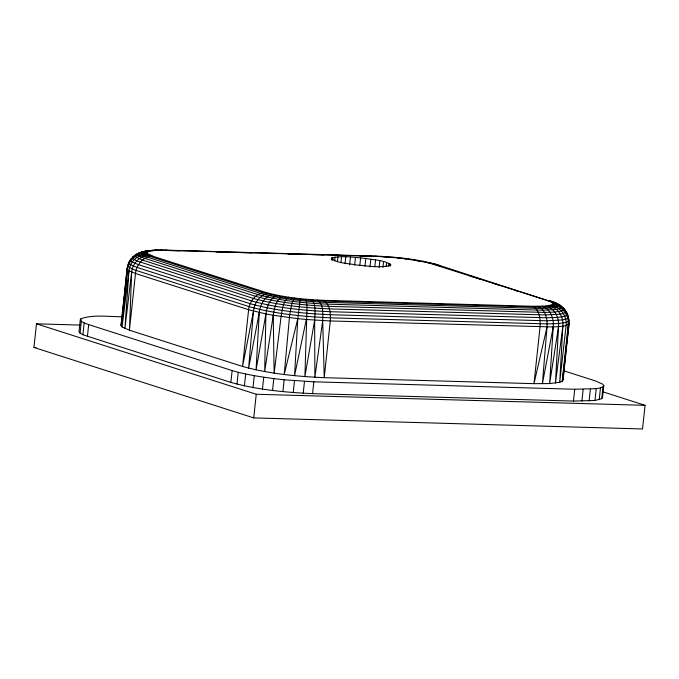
<?xml version="1.0" encoding="UTF-8"?>
<svg xmlns="http://www.w3.org/2000/svg" width="679" height="679" viewBox="0 0 679 679"><rect width="100%" height="100%" fill="white"/><g stroke="black" fill="none" stroke-linecap="round" stroke-linejoin="round"><path stroke-width="1.02" d="M151.213 250.891L147.487 251.951L147.097 253.437L152.733 256.187L265.854 292.437C284.442 297.614 303.819 299.431 323.034 300.305L532.786 306.28L545.729 306.085L552.477 304.684C561.974 305.771 569.316 315.183 568.17 324.664L562.271 381.275L569.061 323.671L568.315 316.38L569.061 323.671L563.027 380.028L562.271 381.275L559.725 382.302L549.642 383.567L533.983 383.66L324.231 377.685C296.782 376.429 269.105 373.832 242.547 366.448L129.434 330.198L122.076 326.938L121.023 325.504L127.109 268.417C129.859 249.201 152.469 249.77 167.178 250.356L382.243 256.543L405.601 258.665L430.681 263.155C412.671 258.436 393.871 256.993 375.309 256.085L165.557 250.118C155.491 249.923 144.797 249.736 135.741 254.65L132.507 257.485L132.812 258.529L136.751 260.906L253.42 298.437C278.11 305.312 303.844 307.723 329.374 308.886L545.602 314.954L560.336 314.148L563.341 313.52L566.099 311.814C562.619 305.049 554.454 301.62 547.232 300.449L426.641 262.221L436.741 264.538L553.886 302.579M277.966 295.373C269.919 297.232 266.94 306.679 265.913 313.927L264.666 371.532L273.238 315.251C274.392 308.419 275.937 299.261 283.092 296.307M306.229 299.261L307.044 307.502L304.896 376.599L314.649 320.157C314.835 313.486 316.278 305.448 312.077 299.745M551.017 305.27C560.43 306.602 567.211 316.202 566.091 325.504L559.725 382.302L562.857 326.175C563.935 317.169 557.994 307.349 548.751 305.737M569.061 323.671L566.091 325.504L562.857 326.175L555.473 383.075L558.537 326.658C559.538 318.052 554.709 308.037 545.729 306.085M150.059 255.219C140.646 254.752 132.532 262.977 131.667 272.101L129.434 330.198L135.494 273.476C136.335 264.734 143.481 256.085 152.733 256.187M562.857 326.175L558.537 326.658L549.642 383.567L553.224 326.947C554.098 318.816 550.61 308.69 542.003 306.288M558.537 326.658L553.224 326.947L542.402 383.762L547.019 327.04C547.707 319.41 545.695 309.335 537.666 306.348M273.323 294.414C264.708 295.416 260.201 304.786 259.285 312.544L256.076 369.885L265.913 313.927L248.616 309.726L135.494 273.476L128.968 270.777L127.44 269.546L127.109 268.417L126.107 278.95M300.279 298.667L297.792 318.629L294.567 375.648L306.288 319.478L330.291 320.963L553.224 326.947M148.166 254.302C138.669 253.539 129.842 261.39 128.968 270.777L124.911 328.517L131.667 272.101M314.649 320.157L314.886 377.286L322.703 320.658C322.966 313.825 323.705 304.769 317.721 300.093M269.257 293.421C260.261 293.795 254.336 302.859 253.479 311.135L248.633 368.171L259.285 312.544M147.097 253.437C137.582 252.427 128.314 260.015 127.44 269.546L122.076 326.938L128.968 270.777M122.381 317.925L122.585 315.82M122.984 311.61L123.188 309.505M123.595 305.287L123.892 302.13M124.299 297.911L124.597 294.754M124.8 292.649L125.904 281.055M563.027 380.028L565.106 359.123M565.31 357.035L565.726 352.851M565.938 350.763L566.456 345.535M566.659 343.447L566.973 340.306M567.288 337.174L567.593 334.043M568.009 329.858L568.323 326.726M602.706 391.758L645.05 405.329L642.521 428.967L253.717 417.899L33.95 347.461L36.479 323.832L79.91 325.071M123.052 316.669C109.166 317.008 94.466 314.182 81.03 318.663L80.275 319.911L79.01 331.725L80.063 333.168L82.897 334.747L230.877 382.396C257.434 389.78 285.104 392.377 312.561 393.642L573.475 401.06L594.957 400.483L601.755 398.683L602.511 397.436L603.775 385.613L602.723 384.178L595.373 380.919L564.054 370.887M80.818 320.632L81.03 318.663M80.063 333.168L81.327 321.345L80.275 319.911M82.897 334.747L84.162 322.932L81.327 321.345M87.421 336.419L88.686 324.604L84.162 322.932M230.877 382.396L232.142 370.581L88.686 324.604M236.954 384.119L238.219 372.304L232.142 370.581M244.406 385.833L245.671 374.019L238.219 372.304M252.995 387.488L254.26 375.665L245.671 374.019M253.717 417.899L256.246 394.261L36.479 323.832M262.467 389.025L263.732 377.21L254.26 375.665M272.534 390.417L273.798 378.593L263.732 377.21M282.897 391.596L284.153 379.782L313.825 381.819L574.731 389.245L596.221 388.668L600.474 387.896L603.02 386.869L603.775 385.613M293.226 392.547L294.482 380.732M303.216 393.234L304.481 381.42M312.561 393.642L313.825 381.819M331.437 259.964L331.649 257.995C342.751 255.185 354.548 257.562 365.803 258.419C374.044 260.159 383.822 259.802 390.832 264.776L390.459 265.396C379.357 268.205 367.56 265.829 356.297 264.98C348.064 263.231 338.286 263.596 331.267 258.623L331.649 257.995M332.6 260.439L332.922 257.485M334.628 261.033L335.044 257.095M337.438 261.771L337.964 256.849M340.951 262.663L341.579 256.755M345.051 263.698L345.789 256.806M349.626 264.886L350.466 257.01M354.616 265.226L355.457 257.349M359.785 265.701L360.625 257.825M364.962 266.295L365.803 258.419M369.996 266.991L370.836 259.106M374.833 266.771L375.572 259.879M379.128 267.602L379.867 260.711M382.964 267.475L383.593 261.568M386.207 266.363L386.631 262.425M388.575 266.219L388.889 263.265M390.094 266.024L390.306 264.055M573.475 401.06L574.731 389.245M581.895 401.17L583.151 389.347M589.126 400.975L590.39 389.152M594.957 400.483L596.221 388.668M599.217 399.71L600.474 387.896M601.755 398.683L603.02 386.869M121.023 325.504L127.44 269.546M567.984 328.772L568.238 326.692M253.479 311.135L242.547 366.448L248.616 309.726C249.456 300.992 256.603 292.335 265.854 292.437M547.019 327.04L533.983 383.66L540.043 326.938C540.518 319.758 539.992 310.014 532.786 306.28M306.288 319.478L297.792 318.629L284.204 374.46L289.712 314.513L291.911 303.352L294.363 297.971M399.685 257.969L397.826 258.079M132.507 257.485L133.339 256.56M128.594 264.377L127.711 265.37L128.034 266.491L132.252 269.037L136.055 270.403L249.176 306.653C275.606 314.012 303.157 316.601 330.486 317.84L547.172 323.917L558.647 323.535L566.167 322.381L568.238 321.549L569.121 320.556L568.798 319.436M552.477 304.684L553.096 303.988L551.798 302.333L547.232 300.449M565.836 312.281L567.619 314.547L564.767 316.304L557.518 317.416L546.459 317.78L330.019 311.712C303.666 310.507 277.1 308.02 251.62 300.924L138.499 264.674L132.235 262.086L130.453 259.819L131.302 258.86L128.84 262.476L129.154 263.579L130.657 264.793L137.065 267.441L250.186 303.691C276.26 310.948 303.437 313.494 330.393 314.725L546.985 320.802L562.543 319.945L567.763 318.459L568.637 317.483C567.652 312.951 564.852 308.767 560.871 306.501M136.046 255.151L137.599 253.904L139.518 253.505M288.592 297.173C282.795 301.468 282.328 309.896 281.098 316.49L274.138 373.077L273.238 315.251L265.913 313.927M386.249 257.044L387.887 256.891M151.884 250.975L155.652 250.11L157.952 250.347M148.404 250.695L143.031 251.578L138.44 253.199L134.943 255.533L135.231 256.543L142.429 260.057L255.55 296.307C279.256 302.902 303.963 305.219 328.475 306.339L544.448 312.408L554.735 312.06L561.482 311.024L564.13 309.395L562.475 307.281M373.688 256.39L376.93 256.331M405.601 258.665L406.56 259.072L403.649 258.733M153.361 250.415L149.091 250.644L154.235 250.551M411.372 259.463L412.314 259.454M146.868 252.647L143.736 252.58L137.684 254.048L139.263 256.051L144.805 258.343L257.927 294.593C280.495 300.882 304.022 303.08 327.354 304.15L543.03 310.21L556.5 309.471L561.015 308.181L561.771 307.341L560.192 305.329L555.43 302.775L549.863 300.797M169.232 250.576L179.825 250.874M192.539 251.238L204.192 251.569M215.846 251.901L228.551 252.265M240.205 252.596L251.858 252.928M263.511 253.259L276.226 253.623M287.879 253.954L299.532 254.286M311.186 254.617L323.891 254.973M335.545 255.304L347.198 255.643M359.912 256L371.566 256.331M33.95 347.461L36.072 347.529M256.246 394.261L645.05 405.329M147.487 251.951L141.359 252.248L140.646 253.046L142.132 254.939L147.368 257.103L260.49 293.362C281.802 299.295 304.014 301.374 326.047 302.376L541.392 308.436L554.115 307.731L556.704 307.197L559.089 305.728L557.603 303.827L552.74 301.832L549.905 301.408M416.872 260.329L419.478 260.982L417.678 260.702M148.947 251.366L145.968 251.196L144.406 251.833L143.736 252.58L143.982 253.42L150.042 256.382L263.163 292.632C283.135 298.191 303.946 300.143 324.596 301.086L539.584 307.137L551.501 306.475L553.937 305.974L556.169 304.599L554.777 302.826L551.798 302.333M380.698 256.696L385.324 256.985M421.998 261.262L423.73 261.381M391.036 257.434L393.735 257.366M430.707 263.206L433.083 263.486L440.764 266.329M273.798 378.593L284.153 379.782M297.792 318.629L273.238 315.251M160.32 250.033L162.298 250.279M434.11 264.199L439.245 265.413M409.395 259.463L411.279 259.726M165.557 250.118L167.178 250.356M414.071 260.125L415.879 260.413M552.867 303.199L558.825 304.82L561.499 306.382M381.021 256.322L382.243 256.543M553.096 303.988C559.352 304.684 565.03 308.792 567.619 314.547M431.606 263.384L435.341 264.284M469.809 275.852L480.919 279.409M493.039 283.296L498.089 284.917M514.249 290.094L517.279 291.062M555.464 303.335L559.343 305.474M323.034 300.305C330.24 304.048 330.766 313.791 330.291 320.963L324.231 377.685L322.703 320.658"/></g></svg>
